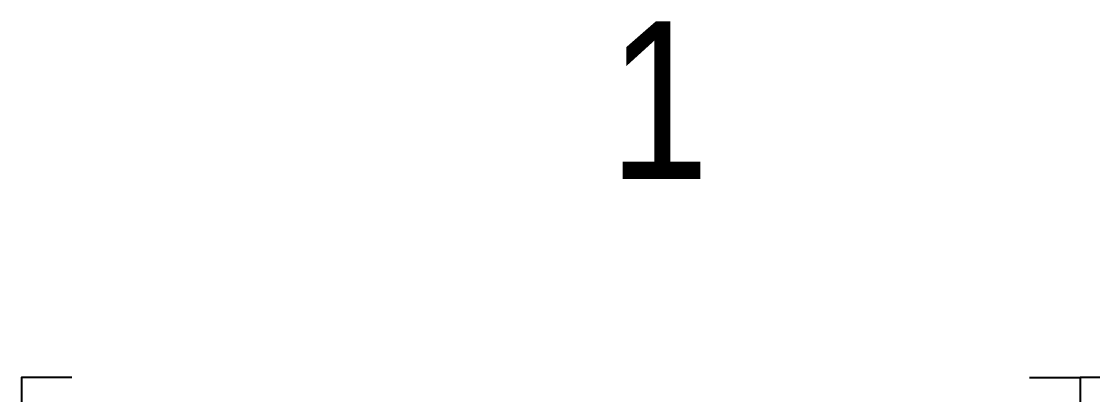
# Model space of a CAD drawing. Header units: millimetres. Extents: x -88960 to 836140, y 175458 to 320791.
# Drawn here: x -88960 to -3867, y 233500 to 263122 of the extents above; entities that cross this region are included whole.
import ezdxf

# ---------------------------------------------------------------- set-up
doc = ezdxf.new("R2010")
doc.units = ezdxf.units.MM
doc.header["$LTSCALE"] = 1000
doc.layers.get('DEFPOINTS').update_dxf_attribs({"linetype": 'CONTINUOUS'})
doc.layers.add('Ap0314_Kh', color=253, linetype='CONTINUOUS', lineweight=15)
doc.layers.add('TEXT', color=1, linetype='CONTINUOUS', lineweight=15)
doc.styles.add('TTP-HelCon', font='VHELVCN_0.TTF')

# ---------------------------------------------------------------- blocks, each defined once
blk = doc.blocks.new('CHG_XX_Khung ten')
at = {"layer": 'DEFPOINTS', "color": 1, "ltscale": 2}
for points in [[(40.06, 594), (0, 594), (0, 554)], [(800.94, 594), (841, 594), (841, 554)]]:
    blk.add_lwpolyline(points, dxfattribs=at)

msp = doc.modelspace()

# ---------------------------------------------------------------- block references
at = {"layer": 'Ap0314_Kh', "xscale": 100, "yscale": 100, "zscale": 100}
msp.add_blockref('CHG_XX_Khung ten', (-88959.84276, 175457.91904), dxfattribs=at)

# ---------------------------------------------------------------- texts
at = {"layer": 'TEXT', "color": 1, "style": 'TTP-HelCon'}
msp.add_text('1', height=12500, dxfattribs=at).set_placement((-42278.61965, 250622.13307))

# ---------------------------------------------------------------- next in the draw order: block references
at = {"layer": 'Ap0314_Kh', "xscale": 100, "yscale": 100, "zscale": 100}
msp.add_blockref('CHG_XX_Khung ten', (-4859.84276, 175457.91904), dxfattribs=at)

doc.saveas('drawing.dxf')
